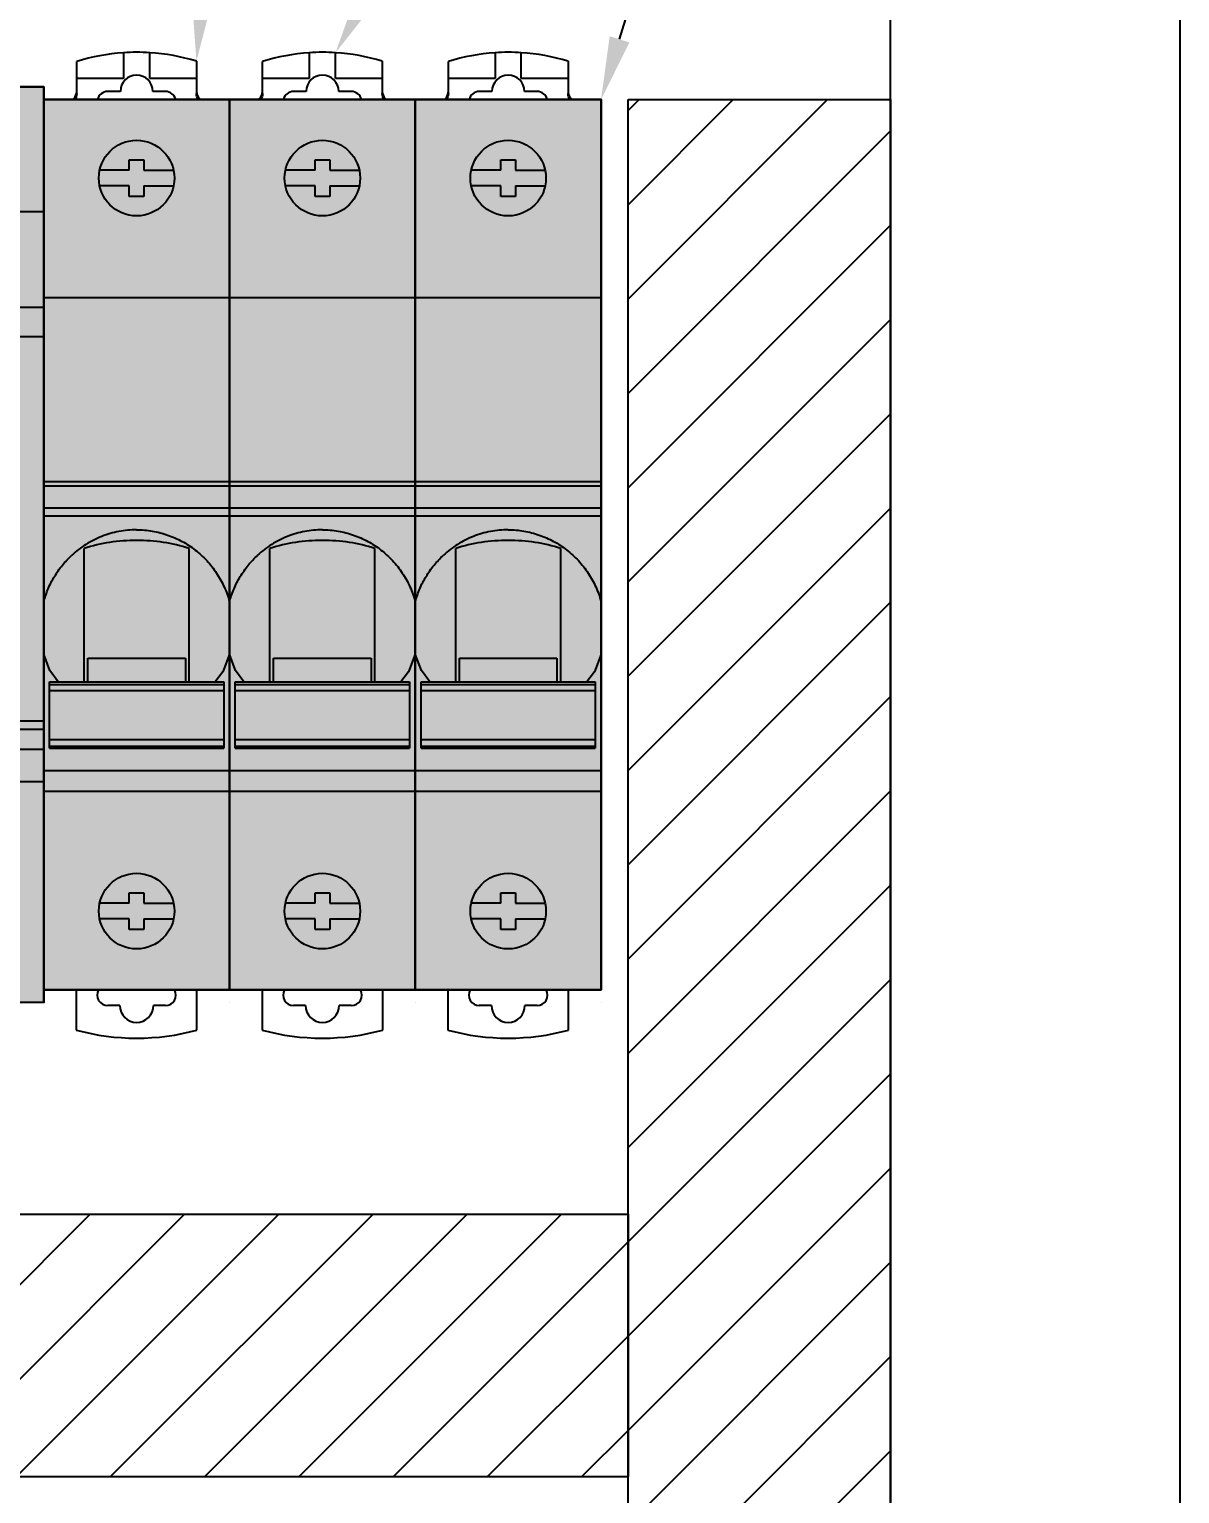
# Model space of a CAD drawing. Extents: x -20 to 2016, y -5898 to 916.
# Drawn here: x 1409 to 1518.6, y 696.7 to 836.2 of the extents above; entities that cross this region are included whole.
import ezdxf
from ezdxf import colors
from ezdxf.entities.mleader import LeaderData, LeaderLine
from ezdxf.math import Vec2, Vec3

# ---------------------------------------------------------------- set-up
doc = ezdxf.new("R2010")
doc.units = 0
for name, color, linetype in [('HIDDEN', 7, 'Continuous'), ('SYMS', 7, 'Continuous'), ('THICK', 7, 'Continuous')]:
    doc.layers.add(name, color=color, linetype=linetype)

msp = doc.modelspace()

# ---------------------------------------------------------------- hatches: boundary and pattern name
at = {"layer": 'SYMS', "true_color": 0x636466}
h = msp.add_hatch(color=251, dxfattribs=at)
h.dxf.hatch_style = 1
h.paths.add_polyline_path([(1365.897, 743.513), (1410.397, 743.513), (1410.397, 830.713), (1365.897, 830.713)])
h = msp.add_hatch(color=251, dxfattribs=at)
h.dxf.hatch_style = 1
h.paths.add_polyline_path([(1428.097, 829.513), (1410.397, 829.513), (1410.397, 744.713), (1428.097, 744.713)])
h = msp.add_hatch(color=251, dxfattribs=at)
h.dxf.hatch_style = 1
h.paths.add_polyline_path([(1445.797, 829.513), (1428.097, 829.513), (1428.097, 744.713), (1445.797, 744.713)])
h = msp.add_hatch(color=251, dxfattribs=at)
h.dxf.hatch_style = 1
h.paths.add_polyline_path([(1463.497, 829.513), (1445.797, 829.513), (1445.797, 744.713), (1463.497, 744.713)])
h = msp.add_hatch(dxfattribs=at)
h.set_pattern_fill('ANSI31', color=251, scale=2)
h.paths.add_polyline_path([(1491.064, 829.513), (1466.064, 829.513), (1466.064, 657.619), (1466.098, 657.619), (1466.098, 622.619), (1466.064, 550.969), (1491.064, 550.969)])
h = msp.add_hatch(dxfattribs=at)
h.set_pattern_fill('ANSI31', color=251, scale=2)
h.paths.add_polyline_path([(1466.064, 723.349), (1221.181, 723.349), (1221.181, 698.349), (1466.064, 698.349)])

# ---------------------------------------------------------------- linework, layer by layer
at = {"color": 7, "linetype": 'Continuous'}
for p, q in [((1413.547, 831.514), (1413.547, 833.149)), ((1417.997, 833.973), (1417.997, 831.514)), ((1420.497, 831.514), (1420.497, 833.975)), ((1424.947, 833.162), (1424.947, 831.514)), ((1431.247, 831.514), (1431.247, 833.149)), ((1435.697, 833.973), (1435.697, 831.514)), ((1438.197, 831.514), (1438.197, 833.975)), ((1442.647, 833.162), (1442.647, 831.514)), ((1448.947, 831.514), (1448.947, 833.149)), ((1453.397, 833.973), (1453.397, 831.514)), ((1455.897, 831.514), (1455.897, 833.975)), ((1460.347, 833.162), (1460.347, 831.514)), ((1417.997, 831.514), (1413.547, 831.514)), ((1413.547, 830.08), (1413.547, 831.513)), ((1424.947, 831.514), (1420.497, 831.514)), ((1424.947, 831.513), (1424.947, 830.08)), ((1435.697, 831.514), (1431.247, 831.514)), ((1431.247, 830.08), (1431.247, 831.513)), ((1442.647, 831.514), (1438.197, 831.514)), ((1442.647, 831.513), (1442.647, 830.08)), ((1453.397, 831.514), (1448.947, 831.514)), ((1448.947, 830.08), (1448.947, 831.513)), ((1460.347, 831.514), (1455.897, 831.514)), ((1460.347, 831.513), (1460.347, 830.08)), ((1417.697, 830.28), (1416.497, 830.28)), ((1421.997, 830.28), (1420.797, 830.28)), ((1435.397, 830.28), (1434.197, 830.28)), ((1439.697, 830.28), (1438.497, 830.28)), ((1453.097, 830.28), (1451.897, 830.28)), ((1457.397, 830.28), (1456.197, 830.28)), ((1410.397, 744.713), (1410.397, 829.513)), ((1428.097, 829.513), (1410.397, 829.513)), ((1428.097, 744.713), (1428.097, 829.513)), ((1428.097, 744.713), (1428.097, 829.513)), ((1445.797, 829.513), (1428.097, 829.513)), ((1445.797, 744.713), (1445.797, 829.513)), ((1445.797, 744.713), (1445.797, 829.513)), ((1463.497, 829.513), (1445.797, 829.513)), ((1463.497, 744.713), (1463.497, 829.513)), ((1463.497, 744.713), (1463.497, 829.513)), ((1418.547, 822.782), (1418.547, 823.782)), ((1418.547, 823.782), (1419.947, 823.782)), ((1419.947, 823.782), (1419.947, 822.782)), ((1436.247, 822.782), (1436.247, 823.782)), ((1436.247, 823.782), (1437.647, 823.782)), ((1437.647, 823.782), (1437.647, 822.782)), ((1453.947, 822.782), (1453.947, 823.782)), ((1453.947, 823.782), (1455.347, 823.782)), ((1455.347, 823.782), (1455.347, 822.782)), ((1418.547, 822.782), (1415.726, 822.782)), ((1419.947, 822.782), (1422.768, 822.782)), ((1436.247, 822.782), (1433.426, 822.782)), ((1437.647, 822.782), (1440.468, 822.782)), ((1453.947, 822.782), (1451.126, 822.782)), ((1455.347, 822.782), (1458.168, 822.782)), ((1418.547, 821.282), (1415.726, 821.282)), ((1418.547, 820.282), (1418.547, 821.282)), ((1419.947, 820.282), (1418.547, 820.282)), ((1419.947, 821.282), (1419.947, 820.282)), ((1419.947, 821.282), (1422.768, 821.282)), ((1436.247, 821.282), (1433.426, 821.282)), ((1436.247, 820.282), (1436.247, 821.282)), ((1437.647, 820.282), (1436.247, 820.282)), ((1437.647, 821.282), (1437.647, 820.282)), ((1437.647, 821.282), (1440.468, 821.282)), ((1453.947, 821.282), (1451.126, 821.282)), ((1453.947, 820.282), (1453.947, 821.282)), ((1455.347, 820.282), (1453.947, 820.282)), ((1455.347, 821.282), (1455.347, 820.282)), ((1455.347, 821.282), (1458.168, 821.282)), ((1428.097, 810.613), (1410.397, 810.613)), ((1445.797, 810.613), (1428.097, 810.613)), ((1463.497, 810.613), (1445.797, 810.613)), ((1428.097, 793.111), (1410.397, 793.111)), ((1410.397, 792.711), (1428.097, 792.711)), ((1445.797, 793.111), (1428.097, 793.111)), ((1428.097, 792.711), (1445.797, 792.711)), ((1463.497, 793.111), (1445.797, 793.111)), ((1445.797, 792.711), (1463.497, 792.711)), ((1410.397, 790.609), (1428.097, 790.609)), ((1428.097, 789.816), (1410.397, 789.816)), ((1428.097, 790.609), (1445.797, 790.609)), ((1445.797, 789.816), (1428.097, 789.816)), ((1445.797, 790.609), (1463.497, 790.609)), ((1463.497, 789.816), (1445.797, 789.816)), ((1414.247, 774.05), (1414.247, 786.754)), ((1424.247, 774.05), (1424.247, 786.754)), ((1431.947, 774.05), (1431.947, 786.754)), ((1441.947, 774.05), (1441.947, 786.754)), ((1449.647, 774.05), (1449.647, 786.754)), ((1459.647, 774.05), (1459.647, 786.754)), ((1414.597, 776.315), (1423.897, 776.315)), ((1414.597, 774.05), (1414.597, 776.315)), ((1423.897, 776.315), (1423.897, 774.05)), ((1432.297, 776.315), (1441.597, 776.315)), ((1432.297, 774.05), (1432.297, 776.315)), ((1441.597, 776.315), (1441.597, 774.05)), ((1449.997, 776.315), (1459.297, 776.315)), ((1449.997, 774.05), (1449.997, 776.315)), ((1459.297, 776.315), (1459.297, 774.05)), ((1410.947, 774.05), (1427.547, 774.05)), ((1410.947, 767.742), (1410.947, 774.05)), ((1427.547, 773.761), (1410.947, 773.761)), ((1427.547, 773.184), (1410.947, 773.184)), ((1427.547, 774.05), (1427.547, 767.742)), ((1428.647, 774.05), (1445.247, 774.05)), ((1428.647, 767.742), (1428.647, 774.05)), ((1445.247, 773.761), (1428.647, 773.761)), ((1445.247, 773.184), (1428.647, 773.184)), ((1445.247, 774.05), (1445.247, 767.742)), ((1446.347, 774.05), (1462.947, 774.05)), ((1446.347, 767.742), (1446.347, 774.05)), ((1462.947, 773.761), (1446.347, 773.761)), ((1462.947, 773.184), (1446.347, 773.184)), ((1462.947, 774.05), (1462.947, 767.742)), ((1410.947, 768.55), (1427.547, 768.55)), ((1410.947, 767.933), (1427.547, 767.933)), ((1410.947, 767.742), (1427.547, 767.742)), ((1428.647, 768.55), (1445.247, 768.55)), ((1428.647, 767.933), (1445.247, 767.933)), ((1428.647, 767.742), (1445.247, 767.742)), ((1446.347, 768.55), (1462.947, 768.55)), ((1446.347, 767.933), (1462.947, 767.933)), ((1446.347, 767.742), (1462.947, 767.742)), ((1410.397, 765.614), (1428.097, 765.614)), ((1428.097, 765.614), (1445.797, 765.614)), ((1445.797, 765.614), (1463.497, 765.614)), ((1428.097, 763.601), (1410.397, 763.601)), ((1445.797, 763.601), (1428.097, 763.601)), ((1463.497, 763.601), (1445.797, 763.601)), ((1418.547, 753.963), (1419.947, 753.963)), ((1418.547, 752.963), (1418.547, 753.963)), ((1419.947, 753.963), (1419.947, 752.963)), ((1436.247, 753.963), (1437.647, 753.963)), ((1436.247, 752.963), (1436.247, 753.963)), ((1437.647, 753.963), (1437.647, 752.963)), ((1453.947, 753.963), (1455.347, 753.963)), ((1453.947, 752.963), (1453.947, 753.963)), ((1455.347, 753.963), (1455.347, 752.963)), ((1418.547, 752.963), (1415.726, 752.963)), ((1419.947, 752.963), (1422.768, 752.963)), ((1436.247, 752.963), (1433.426, 752.963)), ((1437.647, 752.963), (1440.468, 752.963)), ((1453.947, 752.963), (1451.126, 752.963)), ((1455.347, 752.963), (1458.168, 752.963)), ((1418.547, 751.463), (1415.726, 751.463)), ((1418.547, 750.463), (1418.547, 751.463)), ((1419.947, 750.463), (1418.547, 750.463)), ((1419.947, 751.463), (1422.768, 751.463)), ((1419.947, 751.463), (1419.947, 750.463)), ((1436.247, 751.463), (1433.426, 751.463)), ((1436.247, 750.463), (1436.247, 751.463)), ((1437.647, 750.463), (1436.247, 750.463)), ((1437.647, 751.463), (1440.468, 751.463)), ((1437.647, 751.463), (1437.647, 750.463)), ((1453.947, 751.463), (1451.126, 751.463)), ((1453.947, 750.463), (1453.947, 751.463)), ((1455.347, 750.463), (1453.947, 750.463)), ((1455.347, 751.463), (1458.168, 751.463)), ((1455.347, 751.463), (1455.347, 750.463)), ((1410.397, 744.713), (1428.097, 744.713)), ((1413.497, 744.713), (1413.497, 740.878)), ((1424.997, 740.878), (1424.997, 744.713)), ((1428.097, 744.713), (1445.797, 744.713)), ((1431.197, 744.713), (1431.197, 740.878)), ((1442.697, 740.878), (1442.697, 744.713)), ((1445.797, 744.713), (1463.497, 744.713)), ((1448.897, 744.713), (1448.897, 740.878)), ((1460.397, 740.878), (1460.397, 744.713)), ((1417.647, 743.213), (1416.497, 743.213)), ((1421.997, 743.213), (1420.847, 743.213)), ((1435.347, 743.213), (1434.197, 743.213)), ((1439.697, 743.213), (1438.547, 743.213)), ((1453.047, 743.213), (1451.897, 743.213)), ((1457.397, 743.213), (1456.247, 743.213))]:
    msp.add_line(p, q, dxfattribs=at)
for points in [[(1411.768, 774.05), (1410.984, 775.118), (1410.397, 776.69)], [(1428.097, 776.69), (1427.461, 775.018), (1426.731, 774.05)], [(1429.468, 774.05), (1428.684, 775.118), (1428.097, 776.69)], [(1445.797, 776.69), (1445.161, 775.018), (1444.431, 774.05)], [(1447.168, 774.05), (1446.384, 775.118), (1445.797, 776.69)], [(1463.497, 776.69), (1462.861, 775.018), (1462.131, 774.05)]]:
    msp.add_lwpolyline(points, dxfattribs=at)
for centre in [(1419.247, 822.032), (1436.947, 822.032), (1454.647, 822.032), (1419.247, 752.213), (1436.947, 752.213), (1454.647, 752.213)]:
    msp.add_circle(centre, 3.6, dxfattribs=at)
for centre, radius, start, end in [((1419.268, 814.665), 19.35, 93.76682, 107.19779), ((1419.268, 814.663), 19.35, 86.35908, 93.76682), ((1419.268, 814.665), 19.35, 72.93368, 86.35908), ((1436.968, 814.665), 19.35, 93.76682, 107.19779), ((1436.968, 814.663), 19.35, 86.35908, 93.76682), ((1436.968, 814.665), 19.35, 72.93368, 86.35908), ((1454.668, 814.665), 19.35, 93.76682, 107.19779), ((1454.668, 814.663), 19.35, 86.35908, 93.76682), ((1454.668, 814.665), 19.35, 72.93368, 86.35908), ((1412.55, 830.306), 0.997, 308.51626, 347.03189), ((1412.55, 830.305), 0.997, 347.0631, 359.98494), ((1416.498, 829.28), 1, 90.0557, 166.52402), ((1421.996, 829.28), 1.001, 13.47391, 89.94427), ((1425.945, 830.305), 0.998, 180.01521, 192.87361), ((1425.944, 830.306), 0.997, 192.9049, 231.4838), ((1430.25, 830.306), 0.997, 308.51626, 347.03189), ((1430.25, 830.305), 0.997, 347.0631, 359.98494), ((1434.198, 829.28), 1, 90.0557, 166.52402), ((1439.696, 829.28), 1.001, 13.47391, 89.94427), ((1443.645, 830.305), 0.998, 180.01521, 192.87361), ((1443.644, 830.306), 0.997, 192.9049, 231.4838), ((1447.95, 830.306), 0.997, 308.51626, 347.03189), ((1447.95, 830.305), 0.997, 347.0631, 359.98494), ((1451.898, 829.28), 1, 90.0557, 166.52402), ((1457.396, 829.28), 1.001, 13.47391, 89.94427), ((1461.345, 830.305), 0.998, 180.01521, 192.87361), ((1461.344, 830.306), 0.997, 192.9049, 231.4838), ((1416.497, 744.213), 1, 149.9964, 270), ((1421.997, 744.213), 1, 270, 30.00379), ((1434.197, 744.213), 1, 149.9964, 270), ((1439.697, 744.213), 1, 270, 30.00379), ((1451.897, 744.213), 1, 149.9964, 270), ((1457.397, 744.213), 1, 270, 30.00379), ((1419.247, 743.213), 1.6, 180, 0), ((1436.947, 743.213), 1.6, 180, 0), ((1454.647, 743.213), 1.6, 180, 0), ((1419.247, 762.113), 22, 254.84901, 285.15099), ((1436.947, 762.113), 22, 254.84901, 285.15099), ((1454.647, 762.113), 22, 254.84901, 285.15099)]:
    msp.add_arc(centre, radius, start, end, dxfattribs=at)
for centre in [(1419.247, 830.28), (1436.947, 830.28), (1454.647, 830.28)]:
    msp.add_ellipse(centre, major_axis=(0, 1.554), ratio=0.9974926, start_param=-1.5707963, end_param=1.5707963, dxfattribs=at)
for points, knots in [([(1413.547, 830.081), (1413.547, 829.979), (1413.516, 829.775), (1413.425, 829.589), (1413.367, 829.506)], [0, 0, 0, 0, 0.5000393, 1, 1, 1, 1]), ([(1425.127, 829.506), (1425.069, 829.589), (1424.978, 829.775), (1424.947, 829.979), (1424.947, 830.081)], [0, 0, 0, 0, 0.4999607, 1, 1, 1, 1]), ([(1431.247, 830.081), (1431.247, 829.979), (1431.216, 829.775), (1431.125, 829.589), (1431.067, 829.506)], [0, 0, 0, 0, 0.5000393, 1, 1, 1, 1]), ([(1442.827, 829.506), (1442.769, 829.589), (1442.678, 829.775), (1442.647, 829.979), (1442.647, 830.081)], [0, 0, 0, 0, 0.4999607, 1, 1, 1, 1]), ([(1448.947, 830.081), (1448.947, 829.979), (1448.916, 829.775), (1448.825, 829.589), (1448.767, 829.506)], [0, 0, 0, 0, 0.5000393, 1, 1, 1, 1]), ([(1460.527, 829.506), (1460.469, 829.589), (1460.378, 829.775), (1460.347, 829.979), (1460.347, 830.081)], [0, 0, 0, 0, 0.4999607, 1, 1, 1, 1]), ([(1419.247, 788.531), (1418.683, 788.531), (1417.551, 788.425), (1415.915, 787.951), (1414.395, 787.182), (1413.493, 786.491), (1413.078, 786.108)], [0, 0, 0, 0, 0.249983, 0.4999731, 0.749982, 1, 1, 1, 1]), ([(1419.247, 788.531), (1419.748, 788.531), (1420.5, 788.468), (1421.481, 788.261), (1422.441, 787.974), (1423.592, 787.466), (1424.853, 786.639), (1425.963, 785.62), (1426.894, 784.435), (1427.624, 783.117), (1427.965, 782.172), (1428.097, 781.69)], [0, 0, 0, 0, 0.1250463, 0.187644, 0.2502092, 0.3752242, 0.5002534, 0.6252622, 0.7502319, 0.8751628, 1, 1, 1, 1]), ([(1436.947, 788.531), (1436.383, 788.531), (1435.251, 788.425), (1433.615, 787.951), (1432.095, 787.182), (1431.193, 786.491), (1430.778, 786.108)], [0, 0, 0, 0, 0.249983, 0.4999731, 0.749982, 1, 1, 1, 1]), ([(1436.947, 788.531), (1437.448, 788.531), (1438.2, 788.468), (1439.181, 788.261), (1440.141, 787.974), (1441.292, 787.466), (1442.553, 786.639), (1443.663, 785.62), (1444.594, 784.435), (1445.324, 783.117), (1445.665, 782.172), (1445.797, 781.69)], [0, 0, 0, 0, 0.1250463, 0.187644, 0.2502092, 0.3752242, 0.5002534, 0.6252622, 0.7502319, 0.8751628, 1, 1, 1, 1]), ([(1454.647, 788.531), (1454.083, 788.531), (1452.951, 788.425), (1451.315, 787.951), (1449.795, 787.182), (1448.893, 786.491), (1448.478, 786.108)], [0, 0, 0, 0, 0.249983, 0.4999731, 0.749982, 1, 1, 1, 1]), ([(1454.647, 788.531), (1455.148, 788.531), (1455.9, 788.468), (1456.881, 788.261), (1457.841, 787.974), (1458.992, 787.466), (1460.253, 786.639), (1461.363, 785.62), (1462.294, 784.435), (1463.024, 783.117), (1463.365, 782.172), (1463.497, 781.69)], [0, 0, 0, 0, 0.1250463, 0.187644, 0.2502092, 0.3752242, 0.5002534, 0.6252622, 0.7502319, 0.8751628, 1, 1, 1, 1]), ([(1419.247, 787.522), (1418.386, 787.522), (1416.692, 787.396), (1415.036, 787.012), (1414.247, 786.754)], [0, 0, 0, 0, 0.5091459, 1, 1, 1, 1]), ([(1424.247, 786.754), (1423.458, 787.012), (1421.802, 787.396), (1420.108, 787.522), (1419.247, 787.522)], [0, 0, 0, 0, 0.4908541, 1, 1, 1, 1]), ([(1436.947, 787.522), (1436.086, 787.522), (1434.392, 787.396), (1432.736, 787.012), (1431.947, 786.754)], [0, 0, 0, 0, 0.5091459, 1, 1, 1, 1]), ([(1441.947, 786.754), (1441.158, 787.012), (1439.502, 787.396), (1437.808, 787.522), (1436.947, 787.522)], [0, 0, 0, 0, 0.4908541, 1, 1, 1, 1]), ([(1454.647, 787.522), (1453.786, 787.522), (1452.092, 787.396), (1450.436, 787.012), (1449.647, 786.754)], [0, 0, 0, 0, 0.5091459, 1, 1, 1, 1]), ([(1459.647, 786.754), (1458.858, 787.012), (1457.202, 787.396), (1455.508, 787.522), (1454.647, 787.522)], [0, 0, 0, 0, 0.4908541, 1, 1, 1, 1]), ([(1410.397, 781.69), (1410.512, 782.111), (1410.801, 782.936), (1411.401, 784.103), (1412.157, 785.175), (1412.757, 785.813), (1413.078, 786.108)], [0, 0, 0, 0, 0.2498032, 0.4998079, 0.7499053, 1, 1, 1, 1]), ([(1428.097, 781.69), (1428.212, 782.111), (1428.501, 782.936), (1429.101, 784.103), (1429.857, 785.175), (1430.457, 785.813), (1430.778, 786.108)], [0, 0, 0, 0, 0.2498032, 0.4998079, 0.7499053, 1, 1, 1, 1]), ([(1445.797, 781.69), (1445.912, 782.111), (1446.201, 782.936), (1446.801, 784.103), (1447.557, 785.175), (1448.157, 785.813), (1448.478, 786.108)], [0, 0, 0, 0, 0.2498032, 0.4998079, 0.7499053, 1, 1, 1, 1])]:
    msp.add_open_spline(points, degree=3, knots=knots, dxfattribs=at)
at = {"layer": 'HIDDEN'}
for p, q in [((1410.397, 830.713), (1410.397, 830.713)), ((1445.797, 829.513), (1445.797, 829.513)), ((1410.397, 818.813), (1365.897, 818.813)), ((1410.397, 809.713), (1410.397, 809.713)), ((1428.097, 809.713), (1428.097, 809.713)), ((1445.797, 809.713), (1445.797, 809.713)), ((1463.497, 809.713), (1463.497, 809.713)), ((1410.397, 806.913), (1365.897, 806.913)), ((1410.397, 806.913), (1410.397, 806.913)), ((1428.097, 806.913), (1428.097, 806.913)), ((1445.797, 806.913), (1445.797, 806.913)), ((1463.497, 806.913), (1463.497, 806.913)), ((1410.397, 770.299), (1404.397, 770.299)), ((1410.397, 769.513), (1365.897, 769.513)), ((1410.397, 769.513), (1410.397, 769.513)), ((1428.097, 769.513), (1428.097, 769.513)), ((1445.797, 769.513), (1445.797, 769.513)), ((1463.497, 769.513), (1463.497, 769.513)), ((1410.397, 767.613), (1365.897, 767.613)), ((1410.397, 764.513), (1410.397, 764.513)), ((1428.097, 764.513), (1428.097, 764.513)), ((1445.797, 764.513), (1445.797, 764.513)), ((1463.497, 764.513), (1463.497, 764.513)), ((1410.397, 743.513), (1410.397, 743.513)), ((1428.097, 743.513), (1428.097, 743.513)), ((1445.797, 743.513), (1445.797, 743.513)), ((1463.497, 743.513), (1463.497, 743.513))]:
    msp.add_line(p, q, dxfattribs=at)
at = {"layer": 'SYMS'}
for p, q in [((1518.623, 915.891), (1518.623, 415.891)), ((1466.064, 550.969), (1466.064, 829.513)), ((1466.064, 829.513), (1491.064, 829.513)), ((1491.064, 829.513), (1491.064, 550.969)), ((1221.181, 723.349), (1466.064, 723.349)), ((1466.064, 723.349), (1466.064, 698.349)), ((1221.181, 698.349), (1466.064, 698.349))]:
    msp.add_line(p, q, dxfattribs=at)
for points in [[(1206.181, 451.174), (1481.064, 451.174), (1491.064, 461.174), (1491.064, 867.971), (1481.064, 877.971), (1206.181, 877.971), (1196.181, 867.971), (1196.181, 461.174)], [(1365.897, 830.713), (1410.397, 830.713), (1410.397, 743.513), (1365.897, 743.513)], [(1410.397, 829.513), (1428.097, 829.513), (1428.097, 744.713), (1410.397, 744.713)], [(1428.097, 829.513), (1445.797, 829.513), (1445.797, 744.713), (1428.097, 744.713)], [(1445.797, 829.513), (1463.497, 829.513), (1463.497, 744.713), (1445.797, 744.713)]]:
    msp.add_lwpolyline(points, close=True, dxfattribs=at)
at = {"layer": 'THICK'}
for p, q in [((1410.397, 830.713), (1365.897, 830.713)), ((1410.397, 809.713), (1410.397, 830.713)), ((1428.097, 809.713), (1428.097, 829.513)), ((1445.797, 809.713), (1445.797, 829.513)), ((1463.497, 809.713), (1463.497, 829.513)), ((1410.397, 809.713), (1365.897, 809.713)), ((1410.397, 764.513), (1410.397, 809.713)), ((1428.097, 764.513), (1428.097, 809.713)), ((1445.797, 764.513), (1445.797, 809.713)), ((1463.497, 764.513), (1463.497, 809.713)), ((1410.397, 764.513), (1365.897, 764.513)), ((1410.397, 743.513), (1410.397, 764.513)), ((1410.397, 743.513), (1365.897, 743.513))]:
    msp.add_line(p, q, dxfattribs=at)

# ---------------------------------------------------------------- leaders
at = {"layer": 'SYMS'}
ml = msp.add_multileader_mtext('Standard', dxfattribs=at)
ml.set_content('Q5', color=256)
ml.set_leader_properties()
ml.build(insert=Vec2(0, 0))
ml.multileader.update_dxf_attribs({"text_right_attachment_type": 6, "dogleg_length": 0.36, "arrow_head_size": 6})
ctx = ml.context
ctx.base_point, ctx.char_height, ctx.arrow_head_size, ctx.plane_origin = Vec3(1431.54, 863.417), 6, 6, Vec3(1596.359, 889.321)
ctx.right_attachment = 6
notes = []
notes.append((ctx, [(1, (1, 1, 0), (1427.707, 863.417), (1, 0), 3.833, [(0, [(1424.947, 833.162)], 0, [])])]))
ctx.mtext.insert, ctx.mtext.flow_direction = Vec3(1433.54, 866.417), 5
ml = msp.add_multileader_mtext('Standard', dxfattribs=at)
ml.set_content('Q6', color=256)
ml.set_leader_properties()
ml.build(insert=Vec2(0, 0))
ml.multileader.update_dxf_attribs({"text_right_attachment_type": 6, "dogleg_length": 0.36, "arrow_head_size": 6})
ctx = ml.context
ctx.base_point, ctx.char_height, ctx.arrow_head_size, ctx.plane_origin = Vec3(1455.932, 859.051), 6, 6, Vec3(1683.405, 907.19)
ctx.right_attachment = 6
notes.append((ctx, [(1, (1, 1, 0), (1452.099, 859.051), (1, 0), 3.833, [(0, [(1438.197, 833.975)], 0, [])])]))
ctx.mtext.insert, ctx.mtext.flow_direction = Vec3(1457.932, 862.051), 5
ml = msp.add_multileader_mtext('Standard', dxfattribs=at)
ml.set_content('SF1', color=256)
ml.set_leader_properties()
ml.build(insert=Vec2(0, 0))
ml.multileader.update_dxf_attribs({"text_right_attachment_type": 6, "dogleg_length": 0.36, "arrow_head_size": 6})
ctx = ml.context
ctx.base_point, ctx.char_height, ctx.arrow_head_size, ctx.plane_origin = Vec3(1473.043, 848.137), 6, 6, Vec3(1708.705, 883.827)
ctx.right_attachment = 6
notes.append((ctx, [(1, (1, 1, 0), (1469.21, 848.137), (1, 0), 3.833, [(0, [(1463.497, 829.513)], 0, [])])]))
ctx.mtext.insert, ctx.mtext.flow_direction = Vec3(1475.043, 851.137), 5
for ctx, leaders in notes:
    for number, flags, end, landing, length, lines in leaders:
        leader = LeaderData()
        leader.index, (leader.has_last_leader_line, leader.has_dogleg_vector, leader.attachment_direction) = number, flags
        leader.last_leader_point, leader.dogleg_vector, leader.dogleg_length = Vec3(end), Vec3(landing), length
        for number, points, colour, breaks in lines:
            line = LeaderLine()
            line.index, line.vertices, line.color, line.breaks = number, Vec3.list(points), colors.encode_raw_color(colour), breaks
            leader.lines.append(line)
        ctx.leaders.append(leader)

doc.saveas('drawing.dxf')
